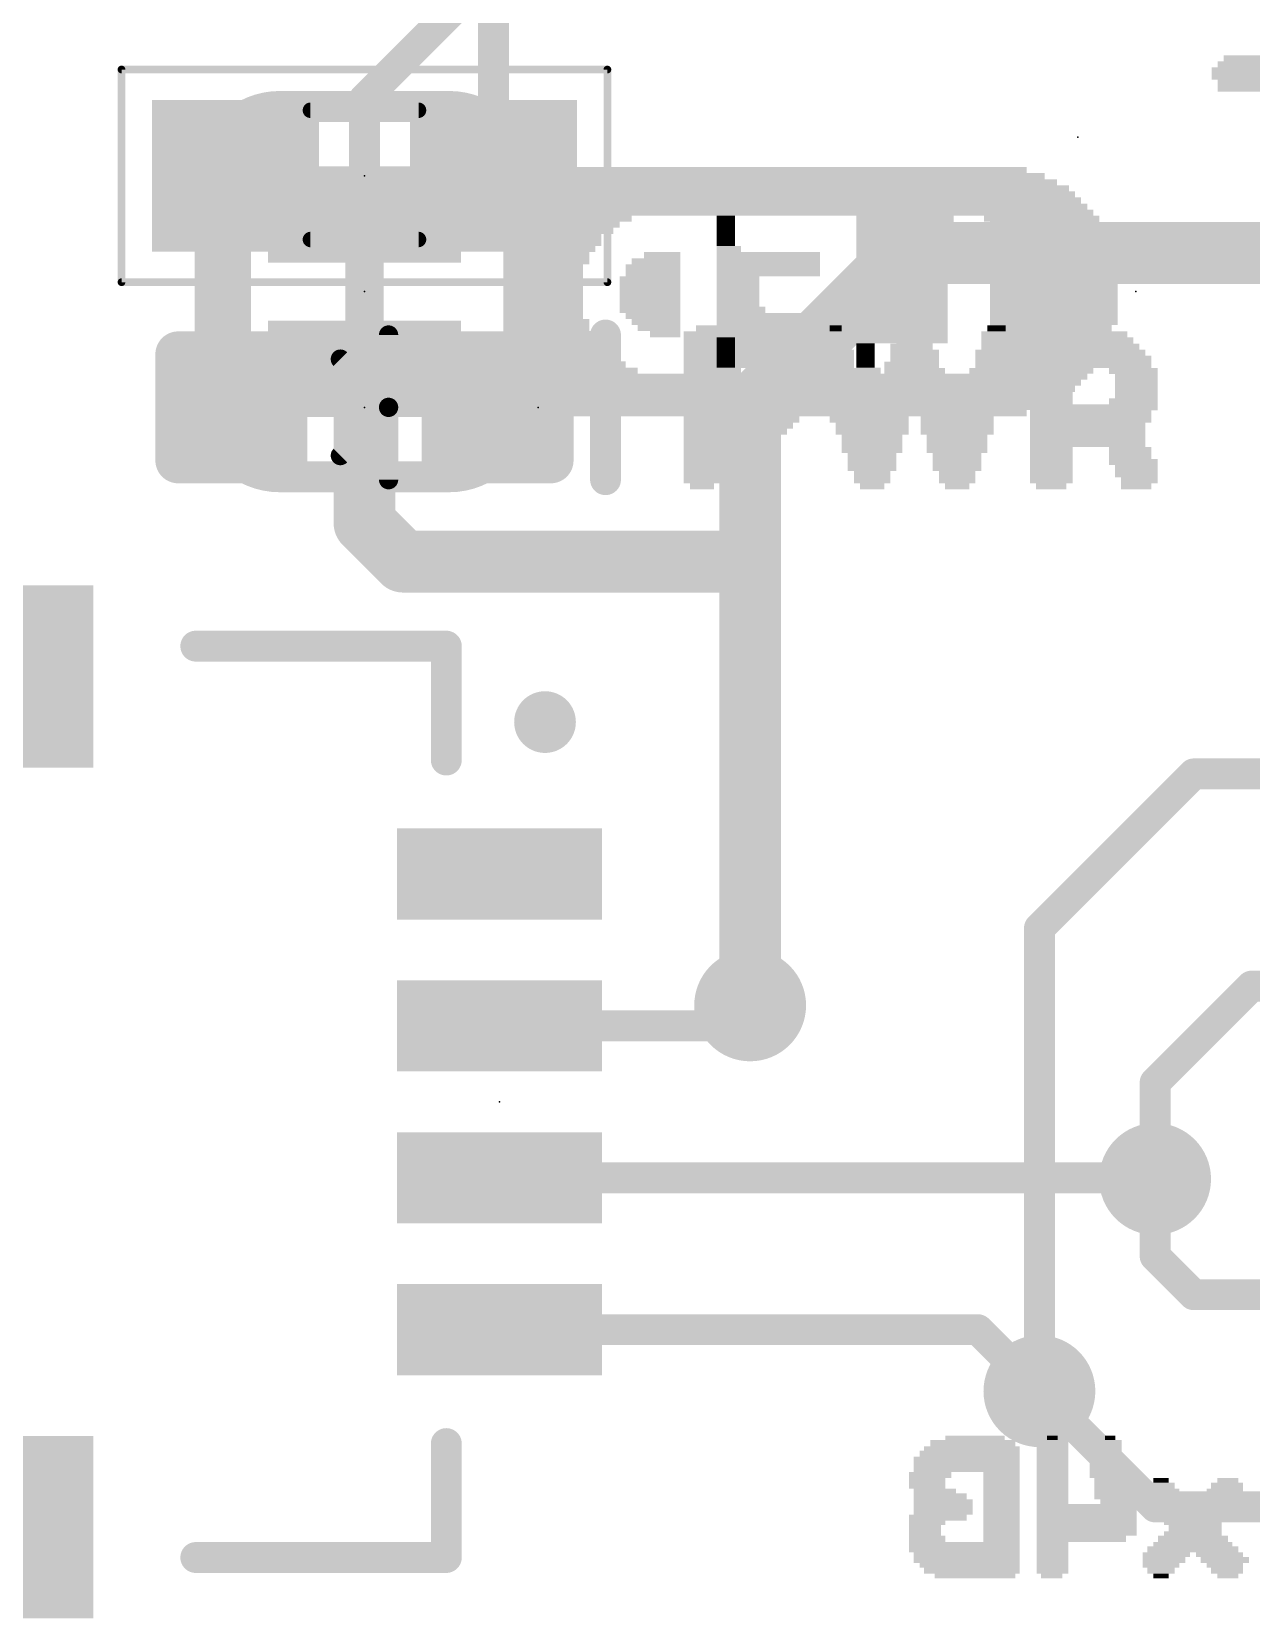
# Model space of a CAD drawing. Extents: x -29.2 to 57.4, y -24.7 to 35.4.
# Drawn here: x 2.13 to 10.16, y 9.3 to 19.74 of the extents above; entities that cross this region are included whole.
import ezdxf

# ---------------------------------------------------------------- set-up
doc = ezdxf.new("R2010")
doc.units = 0
for name, color, linetype in [('1', 12, 'CONTINUOUS'), ('16', 132, 'CONTINUOUS'), ('18', 110, 'CONTINUOUS'), ('21', 41, 'CONTINUOUS'), ('22', 40, 'CONTINUOUS'), ('23', 53, 'CONTINUOUS'), ('24', 53, 'CONTINUOUS'), ('39', 12, 'CONTINUOUS'), ('51', 53, 'CONTINUOUS')]:
    doc.layers.add(name, color=color, linetype=linetype)

# ---------------------------------------------------------------- blocks, each defined once
blk = doc.blocks.new('RECT160000X160000R30')
at = {"const_width": 0.15}
blk.add_lwpolyline([(0.425, -0.35), (0.425, 0.35, 0.4142), (0.35, 0.425), (-0.35, 0.425, 0.4142), (-0.425, 0.35), (-0.425, -0.35, 0.4142), (-0.35, -0.425), (0.35, -0.425, 0.4142)], format="xyb", close=True, dxfattribs=at)
blk.add_solid([(-0.3754, -0.3754), (0.3754, -0.3754), (-0.3754, 0.3754), (0.3754, 0.3754)])
blk = doc.blocks.new('RECT')
blk.add_solid([(-0.5, -0.5), (0.5, -0.5), (-0.5, 0.5), (0.5, 0.5)])
blk = doc.blocks.new('ROUNDV')
at = {"const_width": 0.5}
blk.add_lwpolyline([(0, -0.25, 1), (0, 0.25, 1), (0, -0.25)], format="xyb", dxfattribs=at)

msp = doc.modelspace()

# ---------------------------------------------------------------- linework, layer by layer
at = {"layer": '1', "const_width": 0.2032}
for points in [[(5.168, 18.796), (5.168, 20.154)], [(3.468, 18.796), (3.468, 17.299)], [(3.468, 17.299), (3.441, 17.272)], [(6.858, 13.335), (6.723, 13.2)], [(5.207, 13.2), (6.723, 13.2)], [(5.207, 12.2), (9.517, 12.2)], [(9.517, 12.2), (9.525, 12.192)], [(5.207, 11.2), (8.358, 11.2)], [(8.358, 11.2), (8.763, 10.795)]]:
    msp.add_lwpolyline(points, dxfattribs=at)
at = {"layer": '1', "const_width": 0.1016}
for points in [[(3.5188, 18.796, 1), (3.4172, 18.796)], [(5.1172, 18.796, 1), (5.2188, 18.796)], [(3.4051, 17.3079, 1), (3.4769, 17.2361)], [(3.4172, 17.299, 1), (3.5188, 17.299)], [(3.5039, 17.2631, 1), (3.4321, 17.3349)], [(6.8939, 13.2991, 1), (6.8221, 13.3709)], [(5.207, 13.2508, 1), (5.207, 13.1492)], [(6.6871, 13.2359, 1), (6.7589, 13.1641)], [(6.723, 13.1492, 1), (6.723, 13.2508)], [(5.207, 12.2508, 1), (5.207, 12.1492)], [(9.5529, 12.2359, 1), (9.4811, 12.1641)], [(9.4891, 12.1561, 1), (9.5609, 12.2279)], [(9.517, 12.1492, 1), (9.517, 12.2508)], [(5.207, 11.2508, 1), (5.207, 11.1492)], [(8.3939, 11.2359, 1), (8.3221, 11.1641)], [(8.358, 11.1492, 1), (8.358, 11.2508)], [(8.7271, 10.7591, 1), (8.7989, 10.8309)]]:
    msp.add_lwpolyline(points, format="xyb", dxfattribs=at)
at = {"layer": '16'}
for points, const_width in [([(4.318, 19.304), (5.207, 20.193)], 0.2032), ([(4.318, 18.542), (4.318, 19.304)], 0.2032), ([(4.318, 18.542), (4.318, 17.526)], 0.254), ([(4.318, 18.542), (4.318, 17.526)], 0.254), ([(6.858, 17.272), (7.874, 18.288)], 0.4064), ([(7.874, 18.288), (12.7, 18.288)], 0.4064), ([(4.318, 17.526), (4.318, 16.51)], 0.4064), ([(6.858, 16.256), (6.858, 17.272)], 0.4064), ([(4.318, 16.51), (4.572, 16.256)], 0.4064), ([(4.572, 16.256), (6.858, 16.256)], 0.4064), ([(6.858, 13.335), (6.858, 16.256)], 0.4064), ([(8.763, 13.843), (9.779, 14.859)], 0.2032), ([(9.779, 14.859), (10.668, 14.859)], 0.2032), ([(8.763, 13.843), (8.763, 10.795)], 0.2032), ([(9.525, 12.827), (10.16, 13.462)], 0.2032), ([(10.16, 13.462), (15.367, 13.462)], 0.2032), ([(9.525, 12.192), (9.525, 12.827)], 0.2032), ([(9.525, 11.684), (9.525, 12.192)], 0.2032), ([(9.779, 11.43), (9.525, 11.684)], 0.2032), ([(10.668, 11.43), (9.779, 11.43)], 0.2032), ([(9.525, 10.033), (8.763, 10.795)], 0.2032), ([(11.8872, 10.033), (9.525, 10.033)], 0.2032)]:
    msp.add_lwpolyline(points, dxfattribs=dict(at, const_width=const_width))
for points, const_width in [([(4.3688, 19.304, 1), (4.2672, 19.304)], 0.1016), ([(4.2821, 19.3399, 1), (4.3539, 19.2681)], 0.1016), ([(4.3815, 18.542, 1), (4.2545, 18.542)], 0.127), ([(4.3815, 18.542, 1), (4.2545, 18.542)], 0.127), ([(4.2672, 18.542, 1), (4.3688, 18.542)], 0.1016), ([(7.874, 18.3896, 1), (7.874, 18.1864)], 0.2032), ([(7.9458, 18.2162, 1), (7.8022, 18.3598)], 0.2032), ([(4.4196, 17.526, 1), (4.2164, 17.526)], 0.2032), ([(4.2545, 17.526, 1), (4.3815, 17.526)], 0.127), ([(4.2545, 17.526, 1), (4.3815, 17.526)], 0.127), ([(6.9596, 17.272, 1), (6.7564, 17.272)], 0.2032), ([(6.7862, 17.3438, 1), (6.9298, 17.2002)], 0.2032), ([(4.3898, 16.5818, 1), (4.2462, 16.4382)], 0.2032), ([(4.2164, 16.51, 1), (4.4196, 16.51)], 0.2032), ([(4.572, 16.3576, 1), (4.572, 16.1544)], 0.2032), ([(4.5002, 16.1842, 1), (4.6438, 16.3278)], 0.2032), ([(6.9596, 16.256, 1), (6.7564, 16.256)], 0.2032), ([(6.858, 16.1544, 1), (6.858, 16.3576)], 0.2032), ([(6.7564, 16.256, 1), (6.9596, 16.256)], 0.2032), ([(9.779, 14.9098, 1), (9.779, 14.8082)], 0.1016), ([(9.8149, 14.8231, 1), (9.7431, 14.8949)], 0.1016), ([(8.8138, 13.843, 1), (8.7122, 13.843)], 0.1016), ([(8.7271, 13.8789, 1), (8.7989, 13.8071)], 0.1016), ([(10.16, 13.5128, 1), (10.16, 13.4112)], 0.1016), ([(10.1959, 13.4261, 1), (10.1241, 13.4979)], 0.1016), ([(6.7564, 13.335, 1), (6.9596, 13.335)], 0.2032), ([(9.5758, 12.827, 1), (9.4742, 12.827)], 0.1016), ([(9.4891, 12.8629, 1), (9.5609, 12.7911)], 0.1016), ([(9.5758, 12.192, 1), (9.4742, 12.192)], 0.1016), ([(9.4742, 12.192, 1), (9.5758, 12.192)], 0.1016), ([(9.5609, 11.7199, 1), (9.4891, 11.6481)], 0.1016), ([(9.4742, 11.684, 1), (9.5758, 11.684)], 0.1016), ([(9.779, 11.4808, 1), (9.779, 11.3792)], 0.1016), ([(9.7431, 11.3941, 1), (9.8149, 11.4659)], 0.1016), ([(8.7989, 10.8309, 1), (8.7271, 10.7591)], 0.1016), ([(8.7122, 10.795, 1), (8.8138, 10.795)], 0.1016), ([(9.525, 10.0838, 1), (9.525, 9.9822)], 0.1016), ([(9.4891, 9.9971, 1), (9.5609, 10.0689)], 0.1016)]:
    msp.add_lwpolyline(points, format="xyb", dxfattribs=dict(at, const_width=const_width))
at = {"layer": '21', "const_width": 0.2032}
for points in [[(5.9055, 17.7483), (5.9055, 16.7958)], [(3.207, 15.7), (4.857, 15.7)], [(4.857, 15.7), (4.857, 14.95)], [(4.857, 10.45), (4.857, 9.7)], [(4.857, 9.7), (3.207, 9.7)]]:
    msp.add_lwpolyline(points, dxfattribs=at)
at = {"layer": '21'}
for points, const_width in [([(5.9563, 17.7483, 1), (5.8547, 17.7483)], 0.1016), ([(5.8547, 16.7958, 1), (5.9563, 16.7958)], 0.1016), ([(3.207, 15.7508, 1), (3.207, 15.6492)], 0.1016), ([(4.9078, 15.7, 1), (4.8062, 15.7)], 0.1016), ([(4.857, 15.6492, 1), (4.857, 15.7508)], 0.1016), ([(5.507, 15.0984, 1), (5.507, 15.3016, 1), (5.507, 15.0984)], 0.2032), ([(4.8062, 14.95, 1), (4.9078, 14.95)], 0.1016), ([(4.9078, 10.45, 1), (4.8062, 10.45)], 0.1016), ([(3.207, 9.7508, 1), (3.207, 9.6492)], 0.1016), ([(4.8062, 9.7, 1), (4.9078, 9.7)], 0.1016), ([(4.857, 9.6492, 1), (4.857, 9.7508)], 0.1016)]:
    msp.add_lwpolyline(points, format="xyb", dxfattribs=dict(at, const_width=const_width))
at = {"layer": '22'}
for points, const_width in [([(3.7592, 19.2532, 0.4142), (3.302, 18.796)], 0.2032), ([(3.7592, 19.304, 1), (3.7592, 19.2024)], 0.1016), ([(3.7592, 19.2024, 1), (3.7592, 19.304)], 0.1016), ([(5.334, 18.796, 0.4142), (4.8768, 19.2532)], 0.2032), ([(4.8768, 19.304, 1), (4.8768, 19.2024)], 0.1016), ([(4.8768, 19.2024, 1), (4.8768, 19.304)], 0.1016), ([(3.3528, 18.796, 1), (3.2512, 18.796)], 0.1016), ([(3.2512, 18.796, 1), (3.3528, 18.796)], 0.1016), ([(5.3848, 18.796, 1), (5.2832, 18.796)], 0.1016), ([(5.2832, 18.796, 1), (5.3848, 18.796)], 0.1016), ([(3.302, 17.272, 0.4142), (3.7592, 16.8148)], 0.2032), ([(3.3528, 17.272, 1), (3.2512, 17.272)], 0.1016), ([(4.8768, 16.8148, 0.4142), (5.334, 17.272)], 0.2032), ([(5.3848, 17.272, 1), (5.2832, 17.272)], 0.1016), ([(3.2512, 17.272, 1), (3.3528, 17.272)], 0.1016), ([(5.2832, 17.272, 1), (5.3848, 17.272)], 0.1016), ([(3.7592, 16.8656, 1), (3.7592, 16.764)], 0.1016), ([(3.7592, 16.764, 1), (3.7592, 16.8656)], 0.1016), ([(4.8768, 16.8656, 1), (4.8768, 16.764)], 0.1016), ([(4.8768, 16.764, 1), (4.8768, 16.8656)], 0.1016)]:
    msp.add_lwpolyline(points, format="xyb", dxfattribs=dict(at, const_width=const_width))
at = {"layer": '22', "const_width": 0.2032}
for points in [[(4.8768, 19.2532), (3.7592, 19.2532)], [(3.302, 18.796), (3.302, 17.272)], [(5.334, 17.272), (5.334, 18.796)], [(4.8768, 16.8148), (3.7592, 16.8148)]]:
    msp.add_lwpolyline(points, dxfattribs=at)
at = {"layer": '23'}
for p in [(9.017, 19.05), (4.318, 18.796), (4.318, 17.272), (5.461, 17.272), (5.207, 12.7)]:
    msp.add_point(p, dxfattribs=at)
at = {"layer": '24'}
for p in [(4.318, 18.034), (9.398, 18.034)]:
    msp.add_point(p, dxfattribs=at)
at = {"layer": '39', "const_width": 0.0508}
for points in [[(2.718, 19.496), (5.918, 19.496)], [(2.718, 18.096), (2.718, 19.496)], [(5.918, 19.496), (5.918, 18.096)], [(5.918, 18.096), (2.718, 18.096)]]:
    msp.add_lwpolyline(points, dxfattribs=at)
at = {"layer": '39', "const_width": 0.0254}
for points in [[(2.718, 19.5087, 1), (2.718, 19.4833)], [(2.7307, 19.496, 1), (2.7053, 19.496)], [(5.9307, 19.496, 1), (5.9053, 19.496)], [(5.918, 19.4833, 1), (5.918, 19.5087)], [(2.718, 18.1087, 1), (2.718, 18.0833)], [(2.7053, 18.096, 1), (2.7307, 18.096)], [(5.9053, 18.096, 1), (5.9307, 18.096)], [(5.918, 18.0833, 1), (5.918, 18.1087)]]:
    msp.add_lwpolyline(points, format="xyb", dxfattribs=at)
at = {"layer": '51'}
for points, const_width in [([(3.962, 19.228), (4.674, 19.228)], 0.1016), ([(3.962, 18.377), (4.674, 18.377)], 0.1016), ([(4.4768, 17.7483), (4.4768, 17.272)], 0.127), ([(4.4768, 17.272), (4.1593, 17.5895)], 0.127), ([(4.4768, 17.272), (4.1593, 16.9545)], 0.127), ([(4.4768, 17.272), (4.4768, 16.7958)], 0.127)]:
    msp.add_lwpolyline(points, dxfattribs=dict(at, const_width=const_width))
for points, const_width in [([(3.962, 19.2534, 1), (3.962, 19.2026)], 0.0508), ([(4.674, 19.2026, 1), (4.674, 19.2534)], 0.0508), ([(3.962, 18.4024, 1), (3.962, 18.3516)], 0.0508), ([(4.674, 18.3516, 1), (4.674, 18.4024)], 0.0508), ([(4.5085, 17.7483, 1), (4.445, 17.7483)], 0.0635), ([(4.1817, 17.612, 1), (4.1368, 17.567)], 0.0635), ([(4.5085, 17.272, 1), (4.445, 17.272)], 0.0635), ([(4.445, 17.272, 1), (4.5085, 17.272)], 0.0635), ([(4.4543, 17.2495, 1), (4.4992, 17.2945)], 0.0635), ([(4.4992, 17.2495, 1), (4.4543, 17.2945)], 0.0635), ([(4.1368, 16.977, 1), (4.1817, 16.932)], 0.0635), ([(4.445, 16.7958, 1), (4.5085, 16.7958)], 0.0635)]:
    msp.add_lwpolyline(points, format="xyb", dxfattribs=dict(at, const_width=const_width))

# ---------------------------------------------------------------- block references
at = {"layer": '1', "xscale": 1.1}
for p in [(3.468, 18.796), (5.168, 18.796)]:
    msp.add_blockref('RECT', p, dxfattribs=at)
at = {"layer": '1', "rotation": 270}
for p in [(3.441, 17.272), (5.195, 17.272)]:
    msp.add_blockref('RECT160000X160000R30', p, dxfattribs=at)
for p, xscale, yscale in [((1.532, 15.5), 1.2, 2), ((5.207, 14.2), 0.6, 1.35), ((5.207, 13.2), 0.6, 1.35), ((5.207, 12.2), 0.6, 1.35), ((5.207, 11.2), 0.6, 1.35), ((1.532, 9.9), 1.2, 2)]:
    msp.add_blockref('RECT', p, dxfattribs=dict(at, xscale=xscale, yscale=yscale))
at = {"layer": '16', "xscale": 0.635, "yscale": 1.27, "rotation": 270}
for p in [(4.318, 18.542), (4.318, 17.526)]:
    msp.add_blockref('RECT', p, dxfattribs=at)
at = {"layer": '18', "xscale": 0.7366, "yscale": 0.7366}
for p in [(6.858, 13.335), (6.858, 13.335), (9.525, 12.192), (9.525, 12.192), (8.763, 10.795), (8.763, 10.795)]:
    msp.add_blockref('ROUNDV', p, dxfattribs=at)
at = {"layer": '21', "yscale": 0.04}
for p in [(10.437, 19.53), (10.437, 19.41)]:
    msp.add_blockref('RECT', p, dxfattribs=at)
for p, xscale in [((10.417, 19.57), 0.88), ((10.417, 19.49), 1.04), ((10.417, 19.45), 1.04), ((10.417, 19.37), 0.96), ((6.721, 17.752), 0.6), ((6.681, 17.792), 0.36), ((7.381, 17.752), 0.24), ((7.421, 17.792), 0.08), ((7.941, 17.752), 0.16), ((8.501, 17.752), 0.24), ((8.481, 17.792), 0.12), ((9.041, 17.752), 0.6), ((9.001, 17.792), 0.36), ((6.761, 17.712), 0.68), ((6.781, 17.672), 0.72), ((6.801, 17.632), 0.76), ((7.361, 17.712), 0.28), ((7.361, 17.672), 0.28), ((7.401, 17.632), 0.28), ((7.921, 17.672), 0.28), ((7.941, 17.632), 0.32), ((7.941, 17.712), 0.24), ((8.481, 17.632), 0.28), ((8.501, 17.712), 0.24), ((8.521, 17.672), 0.28), ((9.041, 17.712), 0.68), ((9.061, 17.672), 0.72), ((9.081, 17.632), 0.76), ((6.801, 17.592), 0.76), ((6.821, 17.552), 0.8), ((7.401, 17.592), 0.28), ((7.401, 17.552), 0.28), ((7.921, 17.552), 0.36), ((7.941, 17.592), 0.32), ((8.481, 17.592), 0.28), ((8.481, 17.552), 0.28), ((9.101, 17.592), 0.8), ((9.101, 17.552), 0.8), ((6.541, 17.512), 0.24), ((6.541, 17.472), 0.24), ((6.541, 17.432), 0.24), ((7.061, 17.512), 0.32), ((7.081, 17.472), 0.28), ((7.101, 17.432), 0.24), ((7.441, 17.512), 0.28), ((7.441, 17.472), 0.28), ((7.441, 17.432), 0.28), ((7.921, 17.432), 0.44), ((7.941, 17.512), 0.4), ((7.941, 17.472), 0.4), ((8.441, 17.512), 0.28), ((8.441, 17.472), 0.28), ((8.441, 17.432), 0.28), ((8.841, 17.512), 0.28), ((8.841, 17.472), 0.28), ((8.841, 17.432), 0.28), ((9.381, 17.512), 0.32), ((9.401, 17.472), 0.28), ((9.401, 17.432), 0.28), ((6.541, 17.392), 0.24), ((6.541, 17.352), 0.24), ((7.081, 17.352), 0.28), ((7.101, 17.392), 0.24), ((7.481, 17.392), 0.28), ((7.481, 17.352), 0.28), ((7.941, 17.392), 0.48), ((7.941, 17.352), 0.48), ((8.401, 17.392), 0.28), ((8.401, 17.352), 0.28), ((8.841, 17.392), 0.28), ((8.841, 17.352), 0.28), ((9.401, 17.392), 0.28), ((9.401, 17.352), 0.28), ((6.541, 17.312), 0.24), ((6.821, 17.272), 0.8), ((6.801, 17.232), 0.76), ((7.081, 17.312), 0.28), ((7.481, 17.312), 0.28), ((7.941, 17.272), 1.12), ((7.941, 17.232), 1.12), ((7.921, 17.312), 0.52), ((8.401, 17.312), 0.28), ((8.841, 17.312), 0.28), ((9.121, 17.272), 0.84), ((9.101, 17.232), 0.8), ((9.381, 17.312), 0.32), ((6.801, 17.192), 0.76), ((6.781, 17.152), 0.72), ((6.761, 17.112), 0.68), ((7.641, 17.192), 0.52), ((7.661, 17.152), 0.48), ((7.661, 17.112), 0.48), ((8.221, 17.192), 0.48), ((8.221, 17.152), 0.48), ((8.221, 17.112), 0.48), ((9.101, 17.192), 0.8), ((9.081, 17.152), 0.76), ((9.081, 17.112), 0.76), ((6.721, 17.072), 0.6), ((6.681, 17.032), 0.52), ((7.661, 17.072), 0.4), ((7.661, 17.032), 0.4), ((8.221, 17.072), 0.4), ((8.221, 17.032), 0.4), ((9.081, 17.072), 0.76), ((9.081, 17.032), 0.76), ((6.541, 16.992), 0.24), ((6.541, 16.952), 0.24), ((6.541, 16.912), 0.24), ((7.661, 16.992), 0.4), ((7.661, 16.952), 0.32), ((7.661, 16.912), 0.32), ((8.221, 16.992), 0.4), ((8.221, 16.952), 0.32), ((8.221, 16.912), 0.32), ((8.841, 16.992), 0.28), ((8.841, 16.952), 0.28), ((8.841, 16.912), 0.28), ((9.361, 16.992), 0.28), ((9.361, 16.952), 0.28), ((9.381, 16.912), 0.32), ((6.541, 16.872), 0.24), ((6.541, 16.832), 0.24), ((7.661, 16.872), 0.32), ((7.661, 16.832), 0.24), ((8.221, 16.872), 0.32), ((8.221, 16.832), 0.24), ((8.841, 16.872), 0.28), ((8.841, 16.832), 0.28), ((9.401, 16.872), 0.28), ((9.401, 16.832), 0.28), ((6.541, 16.792), 0.24), ((6.541, 16.752), 0.16), ((7.661, 16.792), 0.24), ((7.661, 16.752), 0.16), ((8.221, 16.792), 0.24), ((8.221, 16.752), 0.16), ((8.841, 16.792), 0.28), ((8.841, 16.752), 0.2), ((9.421, 16.792), 0.24), ((9.401, 16.752), 0.2)]:
    msp.add_blockref('RECT', p, dxfattribs=dict(at, xscale=xscale))
at = {"layer": '22', "rotation": 180}
for p, xscale, yscale in [((6.998, 18.834), 3.36, 0.04), ((7.058, 18.794), 3.48, 0.04), ((7.098, 18.754), 3.56, 0.04), ((7.138, 18.714), 3.64, 0.04), ((7.158, 18.674), 3.68, 0.04), ((7.178, 18.634), 3.72, 0.04), ((7.198, 18.594), 3.76, 0.04), ((7.218, 18.554), 3.8, 0.04), ((5.698, 18.514), 0.76, 0.04), ((5.658, 18.474), 0.68, 0.04), ((6.698, 18.514), 0.12, 0.04), ((6.698, 18.474), 0.12, 0.04), ((7.878, 18.514), 0.64, 0.04), ((7.878, 18.474), 0.64, 0.04), ((8.778, 18.514), 0.76, 0.04), ((8.798, 18.474), 0.72, 0.04), ((5.638, 18.434), 0.64, 0.04), ((5.598, 18.394), 0.56, 0.04), ((6.698, 18.434), 0.12, 0.04), ((6.698, 18.394), 0.12, 0.04), ((7.858, 18.434), 0.6, 0.04), ((7.858, 18.394), 0.6, 0.04), ((8.818, 18.434), 0.76, 0.04), ((8.818, 18.394), 0.76, 0.04), ((5.598, 18.354), 0.56, 0.04), ((5.578, 18.314), 0.52, 0.04), ((5.558, 18.274), 0.48, 0.04), ((6.278, 18.274), 0.24, 0.04), ((6.698, 18.354), 0.12, 0.04), ((6.718, 18.314), 0.16, 0.04), ((6.978, 18.274), 0.68, 0.04), ((7.858, 18.354), 0.6, 0.04), ((7.858, 18.314), 0.6, 0.04), ((7.858, 18.274), 0.6, 0.04), ((8.838, 18.354), 0.8, 0.04), ((8.838, 18.314), 0.8, 0.04), ((8.838, 18.274), 0.8, 0.04), ((5.558, 18.234), 0.48, 0.04), ((5.538, 18.194), 0.44, 0.04), ((6.218, 18.194), 0.36, 0.04), ((6.238, 18.234), 0.32, 0.04), ((6.978, 18.234), 0.68, 0.04), ((6.978, 18.194), 0.68, 0.04), ((7.858, 18.234), 0.6, 0.04), ((7.858, 18.194), 0.6, 0.04), ((8.858, 18.234), 0.84, 0.04), ((8.858, 18.194), 0.84, 0.04), ((5.538, 18.154), 0.44, 0.04), ((5.538, 18.114), 0.44, 0.04), ((5.538, 18.074), 0.44, 0.04), ((6.198, 18.114), 0.4, 0.04), ((6.198, 18.074), 0.4, 0.04), ((6.218, 18.154), 0.36, 0.04), ((6.978, 18.154), 0.68, 0.04), ((6.778, 18.114), 0.28, 0.04), ((6.778, 18.074), 0.28, 0.04), ((7.858, 18.154), 0.6, 0.04), ((7.858, 18.114), 0.6, 0.04), ((7.858, 18.074), 0.6, 0.04), ((8.858, 18.154), 0.84, 0.04), ((8.858, 18.114), 0.84, 0.04), ((8.858, 18.074), 0.84, 0.04), ((5.538, 18.034), 0.44, 0.04), ((5.538, 17.994), 0.44, 0.04), ((5.538, 17.954), 0.44, 0.04), ((6.198, 18.034), 0.4, 0.04), ((6.198, 17.994), 0.4, 0.04), ((6.198, 17.954), 0.4, 0.04), ((6.778, 18.034), 0.28, 0.04), ((6.778, 17.994), 0.28, 0.04), ((6.778, 17.954), 0.28, 0.04), ((7.858, 18.034), 0.6, 0.04), ((7.858, 17.994), 0.6, 0.04), ((7.858, 17.954), 0.6, 0.04), ((8.858, 18.034), 0.84, 0.04), ((8.858, 17.994), 0.84, 0.04), ((8.858, 17.954), 0.84, 0.04), ((5.538, 17.914), 0.44, 0.04), ((5.538, 17.874), 0.44, 0.04), ((6.198, 17.914), 0.4, 0.04), ((6.218, 17.874), 0.36, 0.04), ((6.798, 17.914), 0.32, 0.04), ((6.978, 17.874), 0.68, 0.04), ((7.858, 17.914), 0.6, 0.04), ((7.858, 17.874), 0.6, 0.04), ((8.858, 17.914), 0.84, 0.04), ((8.858, 17.874), 0.84, 0.04), ((5.558, 17.834), 0.48, 0.04), ((5.558, 17.794), 0.48, 0.04), ((5.578, 17.754), 0.52, 0.04), ((6.238, 17.834), 0.32, 0.04), ((6.258, 17.794), 0.28, 0.04), ((6.298, 17.754), 0.2, 0.04), ((6.978, 17.834), 0.68, 0.04), ((6.978, 17.794), 0.68, 0.04), ((6.978, 17.754), 0.68, 0.04), ((7.858, 17.834), 0.6, 0.04), ((7.858, 17.794), 0.6, 0.04), ((7.858, 17.754), 0.6, 0.04), ((8.858, 17.834), 0.84, 0.04), ((8.838, 17.794), 0.8, 0.04), ((8.838, 17.754), 0.8, 0.04), ((5.578, 17.714), 0.52, 0.04), ((5.598, 17.674), 0.56, 0.04), ((5.618, 17.634), 0.6, 0.04), ((6.698, 17.714), 0.12, 0.04), ((6.698, 17.674), 0.12, 0.04), ((6.698, 17.634), 0.12, 0.04), ((7.858, 17.714), 0.6, 0.04), ((7.618, 17.674), 0.12, 0.04), ((7.618, 17.634), 0.12, 0.04), ((8.838, 17.714), 0.8, 0.04), ((8.818, 17.674), 0.76, 0.04), ((8.818, 17.634), 0.76, 0.04), ((5.638, 17.594), 0.64, 0.04), ((5.678, 17.554), 0.72, 0.04), ((6.698, 17.594), 0.12, 0.04), ((6.698, 17.554), 0.12, 0.04), ((7.618, 17.594), 0.12, 0.04), ((7.618, 17.554), 0.12, 0.04), ((8.778, 17.554), 0.76, 0.04), ((8.798, 17.594), 0.72, 0.04), ((5.718, 17.514), 0.8, 0.04), ((7.198, 17.474), 3.76, 0.04), ((7.178, 17.434), 3.72, 0.04), ((6.718, 17.514), 0.16, 0.04), ((7.638, 17.514), 0.16, 0.04), ((8.758, 17.514), 0.72, 0.04), ((7.158, 17.394), 3.68, 0.04), ((7.138, 17.354), 3.64, 0.04), ((7.098, 17.314), 3.56, 0.04), ((7.058, 17.274), 3.48, 0.04), ((6.998, 17.234), 3.36, 0.04), ((8.324, 10.453), 0.56, 0.04), ((8.339, 10.488), 0.39, 0.03), ((8.849, 10.453), 0.21, 0.04), ((8.849, 10.488), 0.07, 0.03), ((9.199, 10.453), 0.21, 0.04), ((9.229, 10.488), 0.07, 0.03), ((8.284, 10.348), 0.7, 0.03), ((8.304, 10.383), 0.66, 0.04), ((8.319, 10.418), 0.63, 0.03), ((8.849, 10.418), 0.21, 0.03), ((8.849, 10.383), 0.21, 0.04), ((8.849, 10.348), 0.21, 0.03), ((9.179, 10.383), 0.25, 0.04), ((9.199, 10.418), 0.21, 0.03), ((9.214, 10.348), 0.24, 0.03), ((8.044, 10.243), 0.28, 0.04), ((8.284, 10.313), 0.7, 0.04), ((8.284, 10.278), 0.7, 0.03), ((8.514, 10.243), 0.24, 0.04), ((8.849, 10.313), 0.21, 0.04), ((8.849, 10.278), 0.21, 0.03), ((8.849, 10.243), 0.21, 0.04), ((9.214, 10.313), 0.24, 0.04), ((9.214, 10.278), 0.24, 0.03), ((9.214, 10.243), 0.24, 0.04), ((8.024, 10.208), 0.24, 0.03), ((8.024, 10.173), 0.24, 0.04), ((8.074, 10.138), 0.28, 0.03), ((8.514, 10.208), 0.24, 0.03), ((8.514, 10.173), 0.24, 0.04), ((8.514, 10.138), 0.24, 0.03), ((8.849, 10.208), 0.21, 0.03), ((8.849, 10.173), 0.21, 0.04), ((8.849, 10.138), 0.21, 0.03), ((9.249, 10.208), 0.25, 0.03), ((9.249, 10.173), 0.25, 0.04), ((9.249, 10.138), 0.25, 0.03), ((9.564, 10.138), 0.24, 0.03), ((9.564, 10.173), 0.18, 0.04), ((9.564, 10.208), 0.1, 0.03), ((9.984, 10.138), 0.24, 0.03), ((9.999, 10.173), 0.21, 0.04), ((10.004, 10.208), 0.14, 0.03), ((8.109, 10.103), 0.35, 0.04), ((8.129, 10.068), 0.39, 0.03), ((8.129, 10.033), 0.39, 0.04), ((8.514, 10.103), 0.24, 0.04), ((8.514, 10.068), 0.24, 0.03), ((8.514, 10.033), 0.24, 0.04), ((8.849, 10.103), 0.21, 0.04), ((8.849, 10.068), 0.21, 0.03), ((9.074, 10.033), 0.66, 0.04), ((9.249, 10.103), 0.25, 0.04), ((9.284, 10.068), 0.24, 0.03), ((9.584, 10.103), 0.28, 0.04), ((9.599, 10.068), 0.31, 0.03), ((9.774, 10.033), 0.6, 0.04), ((9.949, 10.068), 0.31, 0.03), ((9.984, 10.103), 0.32, 0.04), ((8.094, 9.963), 0.38, 0.04), ((8.024, 9.928), 0.24, 0.03), ((8.129, 9.998), 0.39, 0.03), ((8.514, 9.998), 0.24, 0.03), ((8.514, 9.963), 0.24, 0.04), ((8.514, 9.928), 0.24, 0.03), ((9.074, 9.998), 0.66, 0.03), ((9.074, 9.963), 0.66, 0.04), ((9.074, 9.928), 0.66, 0.03), ((9.774, 9.998), 0.52, 0.03), ((9.774, 9.963), 0.46, 0.04), ((9.774, 9.928), 0.38, 0.03), ((8.009, 9.893), 0.21, 0.04), ((8.009, 9.858), 0.21, 0.03), ((8.024, 9.823), 0.24, 0.04), ((8.514, 9.893), 0.24, 0.04), ((8.514, 9.858), 0.24, 0.03), ((8.514, 9.823), 0.24, 0.04), ((9.074, 9.893), 0.66, 0.04), ((9.074, 9.858), 0.66, 0.03), ((9.039, 9.823), 0.59, 0.04), ((9.774, 9.823), 0.46, 0.04), ((9.774, 9.858), 0.38, 0.03), ((9.789, 9.893), 0.35, 0.04), ((8.269, 9.788), 0.73, 0.03), ((8.269, 9.753), 0.73, 0.04), ((8.284, 9.718), 0.7, 0.03), ((8.849, 9.788), 0.21, 0.03), ((8.849, 9.753), 0.21, 0.04), ((8.849, 9.718), 0.21, 0.03), ((9.599, 9.718), 0.31, 0.03), ((9.774, 9.753), 0.6, 0.04), ((9.774, 9.788), 0.52, 0.03), ((9.949, 9.718), 0.31, 0.03), ((8.284, 9.683), 0.7, 0.04), ((8.304, 9.648), 0.66, 0.03), ((8.319, 9.613), 0.63, 0.04), ((8.849, 9.683), 0.21, 0.04), ((8.849, 9.648), 0.21, 0.03), ((8.849, 9.613), 0.21, 0.04), ((9.584, 9.683), 0.28, 0.04), ((9.564, 9.648), 0.24, 0.03), ((9.564, 9.613), 0.18, 0.04), ((9.984, 9.683), 0.32, 0.04), ((9.984, 9.648), 0.24, 0.03), ((9.999, 9.613), 0.21, 0.04), ((8.339, 9.578), 0.53, 0.03), ((8.844, 9.578), 0.14, 0.03), ((9.564, 9.578), 0.1, 0.03), ((10.004, 9.578), 0.14, 0.03)]:
    msp.add_blockref('RECT', p, dxfattribs=dict(at, xscale=xscale, yscale=yscale))
at = {"layer": '51', "xscale": 0.5001, "yscale": 0.95}
for p in [(3.7299, 18.8011), (4.8982, 18.8011)]:
    msp.add_blockref('RECT', p, dxfattribs=at)

doc.saveas('drawing.dxf')
